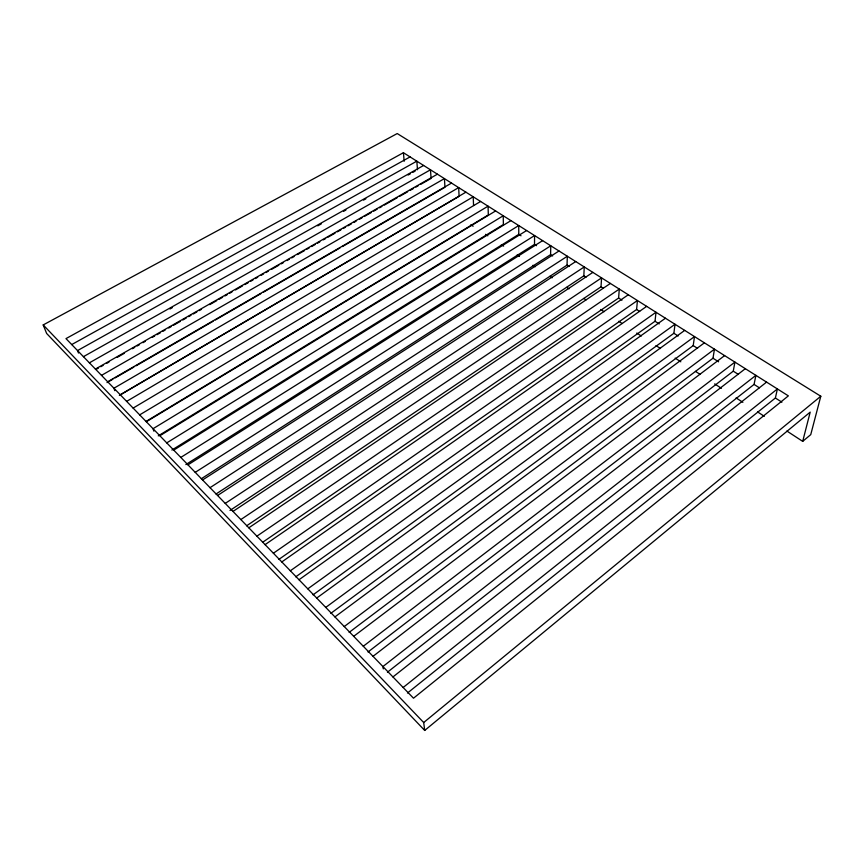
<?xml version="1.0" encoding="UTF-8"?>
<svg xmlns="http://www.w3.org/2000/svg" width="864" height="864" viewBox="0 0 864 864"><rect width="100%" height="100%" fill="white"/><g stroke="black" fill="none" stroke-linecap="round" stroke-linejoin="round"><path stroke-width="1.3" d="M185.857 464.562L534.514 244.393L534.578 235.559L180.803 457.423M201.323 478.732L550.595 254.642L550.768 245.786L195.221 472.349M216.022 494.014L567.032 265.129L567.324 256.241L210.028 487.674M229.997 510.451L583.837 275.843L584.248 266.933L225.234 503.399M246.618 525.809L601.02 286.816L601.571 277.873L240.851 519.566M262.548 542.354L618.613 298.026L619.294 289.073L256.9 536.166M278.899 559.375L636.606 309.506L637.427 300.521L273.391 553.23M295.726 576.85L655.031 321.257L656.003 312.26L290.347 570.78M313.027 594.842L673.888 333.288L675.011 324.27L307.8 588.838M330.826 613.343L693.209 345.6L694.494 336.571L325.76 607.414M349.142 632.383L712.994 358.225L714.452 349.186L344.239 626.551M368.01 651.996L733.277 371.164L734.908 362.102L363.29 646.25M387.45 672.203L754.067 384.415L755.892 375.354L382.914 666.554L383.303 668.887M407.484 693.025L775.386 398.012L777.395 388.94L403.142 687.496M802.699 441.364L810.194 412.128L424.699 730.447L46.634 333.461L43.2 324.929L397.224 133.553L820.8 396.241L810.745 434.624L802.699 441.364L786.899 431.05M424.699 730.447L423.695 722.531L820.8 396.241M392.947 676.944L766.573 382.104M373.021 656.327L745.33 368.69M353.7 636.325L724.615 355.601M334.93 616.907L704.408 342.835M316.71 598.061L684.698 330.383M299.009 579.744L665.453 318.222M281.804 561.946L646.661 306.353M265.086 544.644L628.312 294.764M248.821 527.807L610.384 283.435M232.988 511.423L592.866 272.376M217.577 495.482L575.737 261.554M202.576 479.963L558.997 250.981M187.963 464.843L542.624 240.635M171.882 450.047L518.778 234.36L518.735 225.547L166.741 442.886M173.729 450.112L526.608 230.526M158.263 435.877L503.388 224.543L503.237 215.762L153.036 428.706L153.878 431.158M159.851 435.748L510.948 220.622M146.124 421.384L488.322 214.931L488.063 206.172L139.676 414.871M146.318 421.751L495.612 210.946M133.121 408.089L480.6 201.463M126.641 401.382L473.213 196.798L473.558 205.513M120.236 394.762L465.912 192.175M119.362 395.442L459.108 196.301L458.676 187.607L113.918 388.228L114.804 390.679M107.676 381.758L451.516 183.092M107.006 382.612L112.828 379.242M115.16 377.892L133.812 367.114M136.134 365.764L213.052 321.311M215.384 319.972L260.831 293.695M263.164 292.345L340.07 247.892M342.403 246.553L444.96 187.272L444.431 178.61L101.498 375.376M95.407 369.068L437.422 174.182M96.12 369.403L98.464 368.064M100.796 366.725L103.14 365.396M106.661 363.388L109.004 362.059M117.202 357.383L124.222 353.376M132.43 348.7L134.762 347.36M137.106 346.032L139.45 344.693M142.97 342.695L145.303 341.356M152.334 337.349L154.678 336.01M157.021 334.681L160.531 332.672M162.875 331.344L165.218 330.005M168.728 327.996L171.072 326.668M173.416 325.328L180.446 321.322M182.79 319.993L186.3 317.984M188.644 316.645L190.987 315.317M193.331 313.978L196.841 311.98M199.184 310.64L201.528 309.301M209.725 304.625L216.756 300.629M219.1 299.29L222.61 297.281M224.953 295.952L227.297 294.613M229.64 293.274L231.984 291.946M235.494 289.937L242.525 285.93M244.868 284.602L248.378 282.593M250.722 281.264L253.066 279.925M255.409 278.586L257.742 277.258M261.263 275.249L263.606 273.91M265.95 272.581L268.283 271.242M271.804 269.244L278.824 265.237M281.167 263.898L283.511 262.559M287.032 260.561L289.375 259.222M291.708 257.893L294.052 256.554M297.572 254.556L304.592 250.549M306.936 249.21L309.28 247.871M311.623 246.542L315.133 244.534M317.477 243.194L319.82 241.866M323.33 239.857L325.674 238.529M328.018 237.19L335.048 233.183M337.392 231.844L340.902 229.846M343.246 228.506L345.589 227.178M347.933 225.839L351.443 223.841M353.786 222.502L356.13 221.162M359.64 219.164L361.984 217.825M364.327 216.486L371.358 212.479M373.702 211.151L377.212 209.142M379.555 207.814L381.899 206.474M384.242 205.135L397.127 197.791M399.47 196.463L407.668 191.786M410.011 190.447L413.521 188.449M415.865 187.11L418.208 185.771M420.552 184.442L431.093 178.427L430.477 169.798L89.381 362.837M83.43 356.67L423.608 165.456M169.97 308.988L172.314 307.67M317.779 225.85L321.3 223.873M343.591 211.334L345.935 210.017M363.539 200.113L365.882 198.796M408.11 175.046L410.465 173.718M412.808 172.4L415.152 171.083M71.723 344.563L410.076 156.913M403.412 152.701L65.977 338.612L413.5 698.209L788.368 395.874L403.412 152.701L404.179 161.266M518.778 234.36L521.014 235.786M534.514 244.393L536.512 245.668M550.595 254.642L552.636 255.949M567.032 265.129L569.117 266.458M583.837 275.843L585.976 277.214M601.02 286.816L603.212 288.209M618.613 298.026L621.961 300.164M636.606 309.506L639.662 311.45M655.031 321.257L659.2 323.914M673.888 333.288L678.154 336.01M693.209 345.6L697.583 348.386M712.994 358.225L718.6 361.8M733.277 371.164L738.439 374.458M754.067 384.415L759.359 387.796M775.386 398.012L781.898 402.17M470.88 224.759L473.137 226.228M485.557 234.338L487.814 235.807M501.358 244.652L503.615 246.121M517.158 254.966L519.415 256.435M532.958 265.28L535.216 266.749M549.882 276.329L552.139 277.808M566.816 287.377L569.074 288.857M583.74 298.436L585.997 299.905M600.674 309.485L604.055 311.699M618.732 321.278L622.123 323.482M636.79 333.061L641.304 336.01M655.981 345.589L660.496 348.538M675.162 358.106L680.81 361.8M695.477 371.369L699.991 374.317M714.668 383.897L721.44 388.314M736.106 397.894L742.878 402.322M757.555 411.89L764.327 416.318M43.2 324.929L423.695 722.531M78.473 353.03L77.544 350.579L416.815 161.168L417.496 169.765"/></g></svg>
